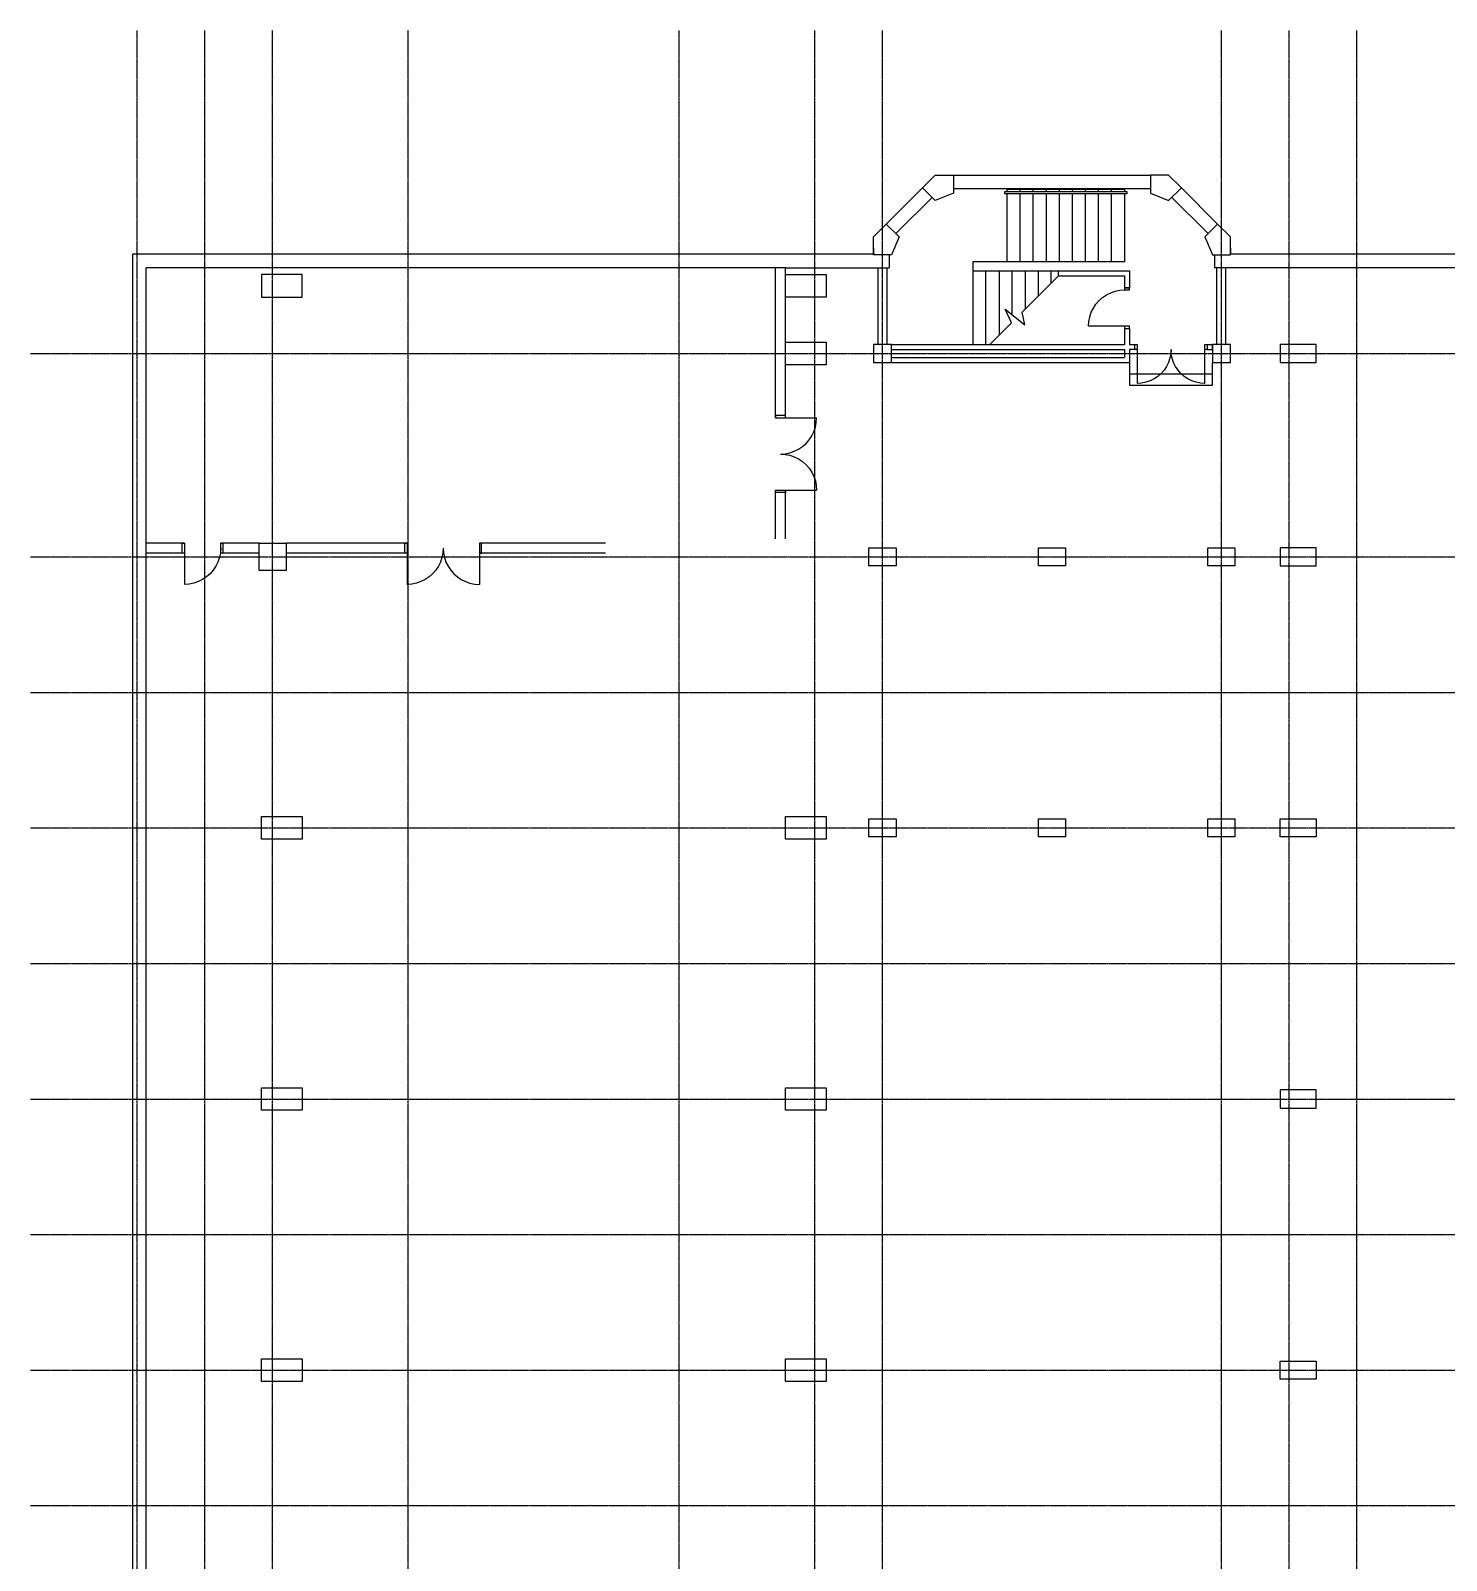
# Model space of a CAD drawing. Header units: millimetres. Extents: x -65483 to 85267, y -25390 to 54076.
# Drawn here: x -52891 to -21552, y 14564 to 48423 of the extents above; entities that cross this region are included whole.
import ezdxf

# ---------------------------------------------------------------- set-up
doc = ezdxf.new("R2010")
doc.units = ezdxf.units.MM
doc.linetypes.add('PCENTRE', pattern=[50.8, 31.75, -6.35, 6.35, -6.35])
for name, color, linetype in [('Boundaries_and_building_grids', 140, 'Continuous'), ('BRICK_WALLS_P4', 1, 'Continuous'), ('COLUMNS_P5', 5, 'Continuous'), ('DR', 8, 'Continuous'), ('LIFTS AND STAIRS', 8, 'Continuous'), ('WA_EXT', 7, 'Continuous')]:
    doc.layers.add(name, color=color, linetype=linetype)

msp = doc.modelspace()

# ---------------------------------------------------------------- linework, layer by layer
at = {"layer": 'Boundaries_and_building_grids', "color": 140, "linetype": 'PCENTRE', "lineweight": -3}
for p, q in [((-50533, -17978), (-50533, 48423)), ((-49033, -17978), (-49033, 48423)), ((-47533, -17978), (-47533, 48423)), ((-44533, -17978), (-44533, 48423)), ((-38533, -17978), (-38533, 48423)), ((-35533, -17978), (-35533, 48423)), ((-34033, -17978), (-34033, 48423)), ((-26533, -17978), (-26533, 48423)), ((-25033, -17978), (-25033, 48423)), ((-23533, -17978), (-23533, 48423)), ((-52891, 41276), (85267, 41276)), ((-52891, 36776), (85267, 36776)), ((-52891, 33776), (85267, 33776)), ((-52891, 30776), (85267, 30776)), ((-52891, 27776), (85267, 27776)), ((-52891, 24776), (85267, 24776)), ((-52891, 21776), (85267, 21776)), ((-52891, 18776), (85267, 18776)), ((-52891, 15776), (50767, 15776))]:
    msp.add_line(p, q, dxfattribs=at)
at = {"layer": 'BRICK_WALLS_P4', "linetype": 'Continuous'}
for p, q in [((-36403, 39851), (-36403, 43176)), ((-36183, 41526), (-36183, 43176)), ((-36183, 39851), (-36183, 41026)), ((-36403, 37176), (-36403, 38251)), ((-36183, 37176), (-36183, 38251)), ((-49483, 37076), (-50333, 37076)), ((-47833, 37076), (-48683, 37076)), ((-44558, 37076), (-47233, 37076)), ((-40163, 37076), (-42958, 37076)), ((-49483, 36856), (-50333, 36856)), ((-47833, 36856), (-48683, 36856)), ((-44558, 36856), (-47233, 36856)), ((-40163, 36856), (-42958, 36856))]:
    msp.add_line(p, q, dxfattribs=at)
at = {"layer": 'BRICK_WALLS_P4'}
for p, q in [((-34133, 41476), (-34133, 43176)), ((-33933, 41476), (-33933, 43176)), ((-30140, 43106), (-28564, 43106)), ((-30140, 42996), (-30140, 43106)), ((-28564, 43106), (-28564, 42733)), ((-26633, 41476), (-26633, 43176)), ((-26433, 41476), (-26433, 43176)), ((-30140, 42996), (-28674, 42996)), ((-28674, 42996), (-28674, 42733)), ((-28674, 42733), (-28564, 42733)), ((-28674, 41833), (-28564, 41833)), ((-28674, 41833), (-28674, 41476)), ((-28564, 41833), (-28564, 41476)), ((-33833, 41476), (-28674, 41476)), ((-33833, 41366), (-33833, 41476)), ((-33833, 41366), (-28674, 41366)), ((-28674, 41366), (-28674, 41186)), ((-28564, 41476), (-28448, 41476)), ((-28448, 41366), (-28564, 41366)), ((-28564, 41366), (-28564, 41076)), ((-28448, 41366), (-28448, 41476)), ((-26848, 41476), (-26733, 41476)), ((-26848, 41476), (-26848, 41366)), ((-26848, 41366), (-26733, 41366)), ((-26733, 41366), (-26733, 41476)), ((-33833, 41186), (-28674, 41186)), ((-33833, 41076), (-33833, 41186)), ((-33833, 41076), (-28564, 41076))]:
    msp.add_line(p, q, dxfattribs=at)
at = {"layer": 'COLUMNS_P5', "lineweight": -3}
for points in [[(-32466, 45226), (-32466, 44826), (-32866, 44660), (-33148, 44943), (-32866, 45226)], [(-28100, 45226), (-28100, 44826), (-27700, 44660), (-27417, 44943), (-27700, 45226)], [(-33833, 43459), (-34233, 43459), (-34233, 43859), (-33950, 44141), (-33667, 43859)], [(-26616, 44141), (-26898, 43859), (-26733, 43459), (-26333, 43459), (-26333, 43859)], [(-46883, 42526), (-46883, 43026), (-47783, 43026), (-47783, 42526)], [(-36183, 42526), (-36183, 43026), (-35283, 43026), (-35283, 42526)], [(-25233, 41076), (-24433, 41076), (-24433, 41476), (-25233, 41476)], [(-24433, 36976), (-25233, 36976), (-25233, 36576), (-24433, 36576)], [(-24433, 30976), (-24433, 30576), (-25233, 30576), (-25233, 30976)], [(-24433, 24576), (-24433, 24976), (-25233, 24976), (-25233, 24576)], [(-25233, 18976), (-24433, 18976), (-24433, 18576), (-25233, 18576)]]:
    msp.add_lwpolyline(points, close=True, dxfattribs=at)
at = {"layer": 'COLUMNS_P5'}
for points in [[(-35283, 41526), (-35283, 41026), (-36183, 41026), (-36183, 41526), (-35283, 41526)], [(-33833, 41476), (-34233, 41476), (-34233, 41076), (-33833, 41076), (-33833, 41476)], [(-26333, 41476), (-26733, 41476), (-26733, 41076), (-26333, 41076), (-26333, 41476)], [(-47233, 36476), (-47833, 36476), (-47833, 37076), (-47233, 37076), (-47233, 36476)], [(-33733, 36576), (-34333, 36576), (-34333, 36976), (-33733, 36976), (-33733, 36576)], [(-29983, 36576), (-30583, 36576), (-30583, 36976), (-29983, 36976), (-29983, 36576)], [(-26233, 36576), (-26833, 36576), (-26833, 36976), (-26233, 36976), (-26233, 36576)], [(-47783, 30526), (-47783, 31026), (-46883, 31026), (-46883, 30526), (-47783, 30526)], [(-35283, 31026), (-35283, 30526), (-36183, 30526), (-36183, 31026), (-35283, 31026)], [(-33733, 30576), (-34333, 30576), (-34333, 30976), (-33733, 30976), (-33733, 30576)], [(-29983, 30576), (-30583, 30576), (-30583, 30976), (-29983, 30976), (-29983, 30576)], [(-26233, 30576), (-26833, 30576), (-26833, 30976), (-26233, 30976), (-26233, 30576)], [(-47783, 24526), (-47783, 25026), (-46883, 25026), (-46883, 24526), (-47783, 24526)], [(-35283, 25026), (-35283, 24526), (-36183, 24526), (-36183, 25026), (-35283, 25026)], [(-47783, 18526), (-47783, 19026), (-46883, 19026), (-46883, 18526), (-47783, 18526)], [(-35283, 19026), (-35283, 18526), (-36183, 18526), (-36183, 19026), (-35283, 19026)]]:
    msp.add_lwpolyline(points, dxfattribs=at)
at = {"layer": 'DR'}
for p, q in [((-28881, 42655), (-28779, 42676)), ((-28779, 42676), (-28674, 42683)), ((-29367, 42283), (-29309, 42370)), ((-29309, 42370), (-29240, 42448)), ((-29240, 42448), (-29161, 42517)), ((-29161, 42517), (-29074, 42575)), ((-29074, 42575), (-28980, 42622)), ((-28980, 42622), (-28881, 42655)), ((-29474, 41883), (-29467, 41987)), ((-29467, 41987), (-29447, 42090)), ((-29447, 42090), (-29413, 42189)), ((-29413, 42189), (-29367, 42283)), ((-28674, 41883), (-29474, 41883)), ((-28398, 41366), (-28398, 40616)), ((-27648, 41366), (-27655, 41268)), ((-27642, 41268), (-27648, 41366)), ((-26898, 40616), (-26898, 41366)), ((-27749, 40991), (-27803, 40909)), ((-27706, 41079), (-27749, 40991)), ((-27674, 41172), (-27706, 41079)), ((-27655, 41268), (-27674, 41172)), ((-27623, 41172), (-27642, 41268)), ((-27591, 41079), (-27623, 41172)), ((-27548, 40991), (-27591, 41079)), ((-27493, 40909), (-27548, 40991)), ((-28204, 40641), (-28301, 40622)), ((-28111, 40673), (-28204, 40641)), ((-28023, 40716), (-28111, 40673)), ((-27942, 40771), (-28023, 40716)), ((-27868, 40835), (-27942, 40771)), ((-27803, 40909), (-27868, 40835)), ((-27429, 40835), (-27493, 40909)), ((-27355, 40771), (-27429, 40835)), ((-27273, 40716), (-27355, 40771)), ((-27185, 40673), (-27273, 40716)), ((-27093, 40641), (-27185, 40673)), ((-26996, 40622), (-27093, 40641)), ((-28301, 40622), (-28398, 40616)), ((-26898, 40616), (-26996, 40622)), ((-36293, 39851), (-35493, 39851)), ((-35554, 39545), (-35520, 39644)), ((-35520, 39644), (-35500, 39746)), ((-35500, 39746), (-35493, 39851)), ((-35806, 39216), (-35727, 39285)), ((-35727, 39285), (-35658, 39364)), ((-35658, 39364), (-35600, 39451)), ((-35600, 39451), (-35554, 39545)), ((-36293, 39051), (-36188, 39058)), ((-36293, 39051), (-36188, 39044)), ((-36188, 39058), (-36086, 39078)), ((-36188, 39044), (-36086, 39023)), ((-36086, 39078), (-35987, 39112)), ((-36086, 39023), (-35987, 38990)), ((-35987, 39112), (-35893, 39158)), ((-35987, 38990), (-35893, 38944)), ((-35893, 39158), (-35806, 39216)), ((-35893, 38944), (-35806, 38885)), ((-35806, 38885), (-35727, 38816)), ((-35727, 38816), (-35658, 38738)), ((-35658, 38738), (-35600, 38651)), ((-35600, 38651), (-35554, 38557)), ((-35554, 38557), (-35520, 38458)), ((-35520, 38458), (-35500, 38355)), ((-35500, 38355), (-35493, 38251)), ((-36293, 38251), (-35493, 38251)), ((-49483, 36966), (-49483, 36166)), ((-48683, 36966), (-48690, 36861)), ((-44558, 36966), (-44558, 36166)), ((-43758, 36966), (-43765, 36861)), ((-43758, 36966), (-43751, 36861)), ((-42958, 36966), (-42958, 36166)), ((-48744, 36660), (-48790, 36566)), ((-48710, 36759), (-48744, 36660)), ((-48690, 36861), (-48710, 36759)), ((-43819, 36660), (-43865, 36566)), ((-43785, 36759), (-43819, 36660)), ((-43765, 36861), (-43785, 36759)), ((-43751, 36861), (-43731, 36759)), ((-43731, 36759), (-43697, 36660)), ((-43697, 36660), (-43651, 36566)), ((-49083, 36273), (-49177, 36227)), ((-48996, 36331), (-49083, 36273)), ((-48917, 36400), (-48996, 36331)), ((-48848, 36479), (-48917, 36400)), ((-48790, 36566), (-48848, 36479)), ((-44158, 36273), (-44252, 36227)), ((-44071, 36331), (-44158, 36273)), ((-43992, 36400), (-44071, 36331)), ((-43923, 36479), (-43992, 36400)), ((-43865, 36566), (-43923, 36479)), ((-43651, 36566), (-43592, 36479)), ((-43592, 36479), (-43523, 36400)), ((-43523, 36400), (-43445, 36331)), ((-43445, 36331), (-43358, 36273)), ((-43358, 36273), (-43264, 36227)), ((-49378, 36173), (-49483, 36166)), ((-49276, 36193), (-49378, 36173)), ((-49177, 36227), (-49276, 36193)), ((-44453, 36173), (-44558, 36166)), ((-44351, 36193), (-44453, 36173)), ((-44252, 36227), (-44351, 36193)), ((-43264, 36227), (-43165, 36193)), ((-43165, 36193), (-43062, 36173)), ((-43062, 36173), (-42958, 36166))]:
    msp.add_line(p, q, dxfattribs=at)
for points in [[(-28564, 42683), (-28564, 42733), (-28674, 42733), (-28674, 42683), (-28564, 42683)], [(-28564, 41833), (-28564, 41883), (-28674, 41883), (-28674, 41833), (-28564, 41833)], [(-28398, 41476), (-28398, 41366), (-28448, 41366), (-28448, 41476), (-28398, 41476)], [(-26848, 41476), (-26848, 41366), (-26898, 41366), (-26898, 41476), (-26848, 41476)], [(-36403, 39901), (-36403, 39851), (-36183, 39851), (-36183, 39901), (-36403, 39901)], [(-36403, 38201), (-36403, 38251), (-36183, 38251), (-36183, 38201), (-36403, 38201)], [(-49533, 37076), (-49483, 37076), (-49483, 36856), (-49533, 36856), (-49533, 37076)], [(-48683, 37076), (-48633, 37076), (-48633, 36856), (-48683, 36856), (-48683, 37076)], [(-44608, 37076), (-44558, 37076), (-44558, 36856), (-44608, 36856), (-44608, 37076)], [(-42908, 37076), (-42958, 37076), (-42958, 36856), (-42908, 36856), (-42908, 37076)]]:
    msp.add_lwpolyline(points, dxfattribs=at)
at = {"layer": 'LIFTS AND STAIRS'}
for p, q in [((-31274, 44911), (-28674, 44911)), ((-31274, 44861), (-31274, 44911)), ((-31274, 43306), (-31274, 44811)), ((-30985, 44861), (-30985, 44911)), ((-30985, 43306), (-30985, 44811)), ((-30696, 44861), (-30696, 44911)), ((-30696, 43306), (-30696, 44811)), ((-30407, 44861), (-30407, 44911)), ((-30407, 43306), (-30407, 44811)), ((-30119, 44861), (-30119, 44911)), ((-30119, 43306), (-30119, 44811)), ((-29830, 44861), (-29830, 44911)), ((-29830, 43306), (-29830, 44811)), ((-29541, 44861), (-29541, 44911)), ((-29541, 43306), (-29541, 44811)), ((-29252, 44861), (-29252, 44911)), ((-29252, 43306), (-29252, 44811)), ((-28963, 44861), (-28963, 44911)), ((-28963, 43306), (-28963, 44811)), ((-28674, 44911), (-28674, 44861)), ((-28674, 44811), (-28674, 43306)), ((-32033, 43306), (-32033, 41476)), ((-31274, 43306), (-32033, 43306)), ((-32033, 43106), (-30140, 43106)), ((-31744, 41476), (-31744, 43106)), ((-31455, 43106), (-31455, 41680)), ((-28674, 43306), (-31274, 43306)), ((-31166, 42135), (-31166, 43106)), ((-30877, 43106), (-30877, 42258)), ((-30588, 43106), (-30588, 42547)), ((-30299, 42836), (-30299, 43106)), ((-30140, 42996), (-30942, 42194)), ((-31322, 42259), (-30882, 41908)), ((-31182, 41954), (-31322, 42259)), ((-30882, 41908), (-30942, 42194)), ((-31182, 41954), (-31660, 41476))]:
    msp.add_line(p, q, dxfattribs=at)
at = {"layer": 'LIFTS AND STAIRS', "linetype": 'Continuous'}
for p, q in [((-28564, 41076), (-28564, 40826)), ((-26733, 40826), (-26733, 41076)), ((-28564, 40826), (-28564, 40576)), ((-28564, 40826), (-26733, 40826)), ((-26733, 40576), (-26733, 40826)), ((-28564, 40576), (-26733, 40576))]:
    msp.add_line(p, q, dxfattribs=at)
at = {"layer": 'LIFTS AND STAIRS'}
msp.add_lwpolyline([(-28624, 44811), (-31324, 44811), (-31324, 44861), (-28624, 44861), (-28624, 44811)], dxfattribs=at)
at = {"layer": 'WA_EXT'}
for p, q in [((-32466, 45226), (-28100, 45226)), ((-33950, 44141), (-33148, 44943)), ((-33738, 43929), (-32936, 44731)), ((-32466, 44926), (-28100, 44926)), ((-26828, 43929), (-27629, 44731)), ((-26616, 44141), (-27417, 44943)), ((-27417, 44943), (-26616, 44141)), ((-46883, 43476), (-50633, 43476)), ((-50633, 43476), (-50633, 9676)), ((-34233, 43476), (-47533, 43476)), ((-34233, 43609), (-34233, 43476)), ((-33883, 43459), (-33883, 43176)), ((-26683, 43459), (-26683, 43176)), ((-26333, 43609), (-26333, 43476)), ((24267, 43476), (-26333, 43476)), ((-46883, 43176), (-50333, 43176)), ((-50333, 9376), (-50333, 43176)), ((-36183, 43176), (-46883, 43176)), ((-36183, 43176), (-33883, 43176)), ((24617, 43176), (-26683, 43176))]:
    msp.add_line(p, q, dxfattribs=at)

doc.saveas('drawing.dxf')
